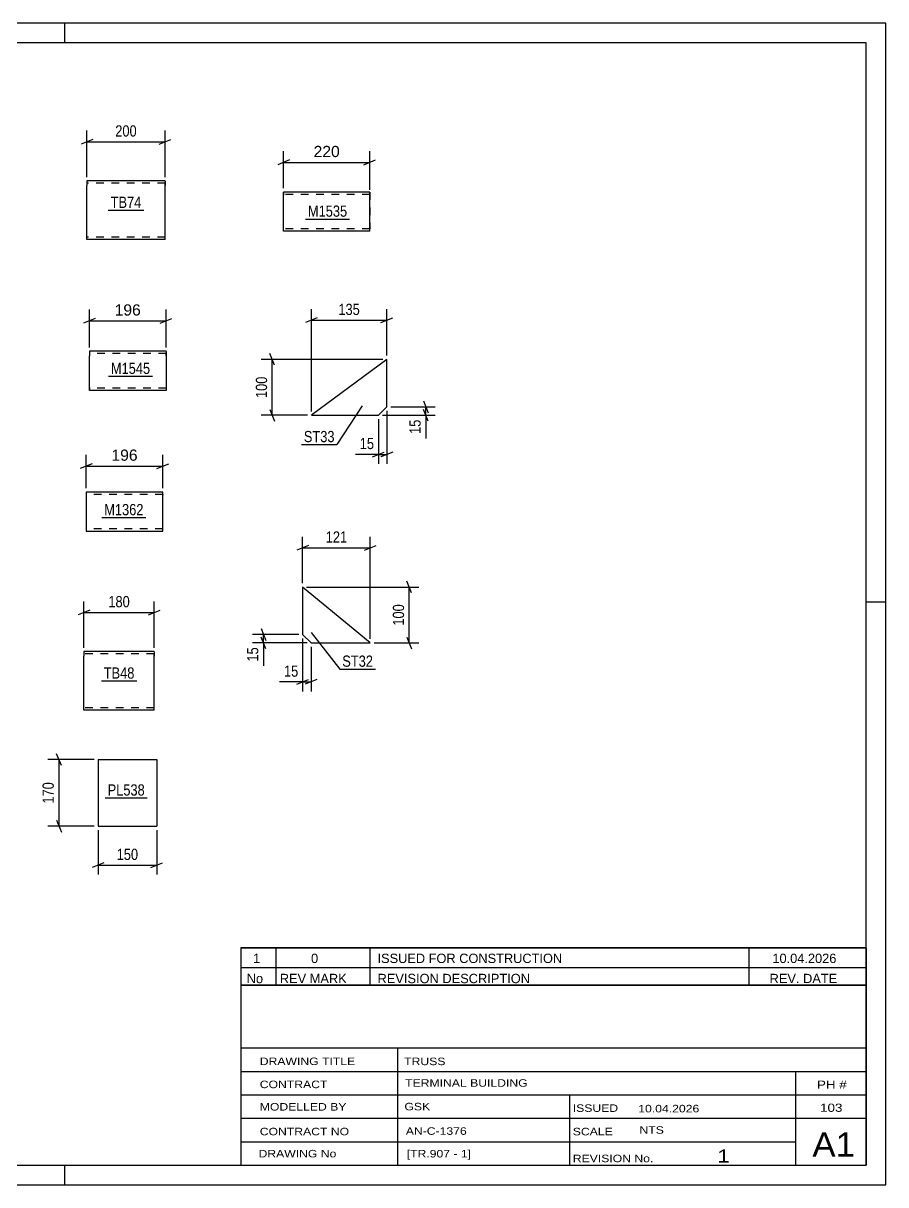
# Model space of a CAD drawing. Header units: millimetres. Extents: x 0 to 3371, y 0 to 1899.
# Drawn here: x 199.4 to 420, y 0 to 297 of the extents above; entities that cross this region are included whole.
import ezdxf

# ---------------------------------------------------------------- set-up
doc = ezdxf.new("R2010")
doc.units = ezdxf.units.MM
doc.linetypes.add('DXK_LINE_DOT2', pattern=[3.9198, 1.9599, -1.9599])
doc.styles.add('Arial', font='ARIAL.TTF', dxfattribs={"height": 0.2})
doc.styles.add('Arial Narrow', font='ARIALN.TTF', dxfattribs={"height": 0.2})

# ---------------------------------------------------------------- blocks, each defined once
blk = doc.blocks.new('Unknown-203761802-1135')
at = {"color": 5, "linetype": 'Continuous'}
for p, q in [((420, 297), (0, 297)), ((210, 292), (210, 297)), ((420, 0), (420, 297)), ((415, 292), (5, 292)), ((415, 5), (415, 292)), ((420, 149), (415, 149)), ((5, 5), (415, 5)), ((210, 0), (210, 5)), ((0, 0), (420, 0))]:
    blk.add_line(p, q, dxfattribs=at)
blk = doc.blocks.new('Part-203761802-6982 - 6977')
at = {"color": 2, "linetype": 'Continuous'}
for p, q in [((214.89, 136.32), (214.89, 135.12)), ((232.89, 136.32), (214.89, 136.32)), ((214.89, 121.42), (214.89, 135.12)), ((232.89, 136.23), (232.89, 136.32)), ((232.89, 136.23), (232.89, 135.12)), ((232.89, 121.32), (232.89, 135.12)), ((214.89, 121.32), (214.89, 121.42)), ((232.89, 121.32), (214.89, 121.32))]:
    blk.add_line(p, q, dxfattribs=at)
at = {"color": 7, "linetype": 'DXK_LINE_DOT2'}
for p, q in [((232.89, 135.72), (214.89, 135.72)), ((232.89, 135.12), (232.89, 135.97)), ((214.89, 121.92), (214.89, 121.97)), ((232.89, 121.92), (214.89, 121.92)), ((232.89, 121.92), (232.89, 121.97))]:
    blk.add_line(p, q, dxfattribs=at)
blk = doc.blocks.new('Part-203761802-7508 - 7504')
at = {"color": 2, "linetype": 'Continuous'}
for p, q in [((216.29, 213.12), (216.29, 211.92)), ((235.9, 213.12), (216.29, 213.12)), ((216.29, 203.86), (216.29, 211.92)), ((235.9, 213.03), (235.9, 213.12)), ((235.9, 213.03), (235.9, 211.92)), ((235.9, 211.92), (235.9, 203.12)), ((216.29, 203.21), (216.29, 203.86)), ((216.29, 203.12), (216.29, 203.21)), ((235.9, 203.12), (216.29, 203.12))]:
    blk.add_line(p, q, dxfattribs=at)
at = {"color": 7, "linetype": 'DXK_LINE_DOT2'}
for p, q in [((235.9, 212.52), (216.29, 212.52)), ((235.9, 211.92), (235.9, 212.77)), ((216.29, 203.86), (216.29, 203.47)), ((216.29, 203.72), (216.29, 203.76)), ((235.9, 203.72), (216.29, 203.72)), ((235.9, 203.72), (235.9, 203.76))]:
    blk.add_line(p, q, dxfattribs=at)
blk = doc.blocks.new('Part-203761802-7004 - 6998')
at = {"color": 2, "linetype": 'Continuous'}
for p, q in [((270.85, 152.84), (270.85, 140.7)), ((288.12, 138.56), (270.85, 152.84)), ((270.85, 140.7), (272.99, 138.56)), ((272.99, 138.56), (288.12, 138.56))]:
    blk.add_line(p, q, dxfattribs=at)
blk = doc.blocks.new('Part-203761802-7060 - 7054')
at = {"color": 2, "linetype": 'Continuous'}
for p, q in [((292.38, 211.05), (273.09, 196.76)), ((292.38, 198.91), (292.38, 211.05)), ((273.09, 196.76), (290.24, 196.76)), ((290.24, 196.76), (292.38, 198.91))]:
    blk.add_line(p, q, dxfattribs=at)
blk = doc.blocks.new('Part-203761802-7118 - 7114')
at = {"color": 2, "linetype": 'Continuous'}
for p, q in [((215.67, 256.68), (215.67, 255.48)), ((235.67, 256.68), (215.67, 256.68)), ((215.67, 241.78), (215.67, 255.48)), ((235.67, 256.59), (235.67, 256.68)), ((235.67, 256.59), (235.67, 255.48)), ((235.67, 241.68), (235.67, 255.48)), ((215.67, 241.68), (215.67, 241.78)), ((235.67, 241.68), (215.67, 241.68))]:
    blk.add_line(p, q, dxfattribs=at)
at = {"color": 7, "linetype": 'DXK_LINE_DOT2'}
for p, q in [((235.67, 256.08), (215.67, 256.08)), ((235.67, 255.48), (235.67, 256.33)), ((215.67, 242.28), (215.67, 242.33)), ((235.67, 242.28), (215.67, 242.28)), ((235.67, 242.28), (235.67, 242.33))]:
    blk.add_line(p, q, dxfattribs=at)
blk = doc.blocks.new('Part-203761802-7280 - 7276')
at = {"color": 2, "linetype": 'Continuous'}
for p, q in [((215.48, 177.11), (215.48, 167.11)), ((235.09, 177.11), (215.48, 177.11)), ((235.09, 167.11), (235.09, 177.11)), ((215.48, 167.11), (235.09, 167.11))]:
    blk.add_line(p, q, dxfattribs=at)
at = {"color": 7, "linetype": 'DXK_LINE_DOT2'}
for p, q in [((235.09, 176.51), (215.48, 176.51)), ((235.09, 176.46), (235.09, 176.51)), ((235.09, 176.51), (235.09, 176.46)), ((235.09, 176.46), (235.09, 176.37)), ((235.09, 176.37), (235.09, 176.46)), ((235.09, 167.71), (215.48, 167.71))]:
    blk.add_line(p, q, dxfattribs=at)
blk = doc.blocks.new('Part-203761802-4460 - 4456')
at = {"color": 2, "linetype": 'Continuous'}
for p, q in [((218.53, 108.7), (218.53, 91.7)), ((218.53, 108.7), (233.53, 108.7)), ((233.53, 108.7), (233.53, 91.7)), ((218.53, 91.7), (233.53, 91.7))]:
    blk.add_line(p, q, dxfattribs=at)
blk = doc.blocks.new('Part-203761802-1498 - 1484')
at = {"color": 2, "linetype": 'Continuous'}
for p, q in [((265.97, 243.79), (265.97, 253.79)), ((265.97, 253.79), (265.97, 253.79)), ((287.99, 253.79), (265.97, 253.79)), ((287.99, 243.79), (287.99, 253.79)), ((265.97, 243.79), (265.97, 243.79)), ((287.99, 243.79), (265.97, 243.79))]:
    blk.add_line(p, q, dxfattribs=at)
at = {"color": 7, "linetype": 'DXK_LINE_DOT2'}
for p, q in [((265.97, 253.79), (265.97, 253.7)), ((265.97, 253.7), (265.97, 253.05)), ((265.97, 243.79), (265.97, 253.19)), ((265.97, 253.19), (265.97, 253.19)), ((287.99, 253.19), (265.97, 253.19)), ((287.99, 253.79), (287.99, 253.79)), ((287.99, 253.79), (287.99, 244.39)), ((265.97, 244.39), (265.97, 244.43)), ((265.97, 244.39), (265.97, 244.39)), ((287.99, 244.39), (265.97, 244.39)), ((287.99, 243.88), (287.99, 244.53)), ((287.99, 243.79), (287.99, 243.88)), ((287.99, 243.79), (287.99, 243.79))]:
    blk.add_line(p, q, dxfattribs=at)
blk = doc.blocks.new('StraightDimension-203761802-6984 - 6977')
at = {"color": 7, "linetype": 'Continuous'}
for p, q in [((214.89, 137.32), (214.89, 149.17)), ((232.89, 137.32), (232.89, 149.17)), ((216.39, 146.92), (213.39, 145.72)), ((214.89, 146.32), (232.89, 146.32)), ((231.39, 145.72), (234.39, 146.92))]:
    blk.add_line(p, q, dxfattribs=at)
at = {"color": 0}
blk.add_wipeout([(227.24, 147.07), (227.24, 151.27), (220.55, 151.27), (220.55, 147.07)], dxfattribs=at)
at = {"color": 3, "style": 'Arial Narrow'}
blk.add_text('180', height=2.863, dxfattribs=at).set_placement((221.15, 147.67))
blk = doc.blocks.new('StraightDimension-203761802-7510 - 7504')
at = {"color": 7, "linetype": 'Continuous'}
for p, q in [((216.29, 214.12), (216.29, 223.76)), ((235.9, 214.12), (235.9, 223.76)), ((217.79, 221.51), (214.79, 220.31)), ((216.29, 220.91), (235.9, 220.91)), ((234.4, 220.31), (237.4, 221.51))]:
    blk.add_line(p, q, dxfattribs=at)
at = {"color": 0}
blk.add_wipeout([(230.03, 221.66), (230.03, 225.86), (222.16, 225.86), (222.16, 221.66)], dxfattribs=at)
at = {"color": 3, "style": 'Arial'}
blk.add_text('196', height=2.865, dxfattribs=at).set_placement((222.76, 222.26))
blk = doc.blocks.new('StraightDimension-203761802-7040 - 6998')
at = {"color": 7, "linetype": 'Continuous'}
for p, q in [((270.85, 139.7), (270.85, 126.16)), ((272.99, 137.56), (272.99, 126.16)), ((269.35, 127.96), (272.35, 129.16)), ((270.85, 128.56), (272.99, 128.56)), ((274.49, 129.16), (271.49, 127.96))]:
    blk.add_line(p, q, dxfattribs=at)
at = {"color": 0}
blk.add_wipeout([(270.33, 129.31), (270.33, 133.51), (265.47, 133.51), (265.47, 129.31)], dxfattribs=at)
at = {"color": 7, "linetype": 'Continuous'}
blk.add_line((270.85, 128.56), (264.95, 128.56), dxfattribs=at)
blk.add_line((270.85, 128.56), (264.95, 128.56), dxfattribs=at)
at = {"color": 3, "style": 'Arial Narrow'}
blk.add_text('15', height=2.863, dxfattribs=at).set_placement((266.07, 129.91))
blk = doc.blocks.new('StraightDimension-203761802-7030 - 6998')
at = {"color": 7, "linetype": 'Continuous'}
for p, q in [((272.35, 163.44), (269.35, 162.24)), ((270.85, 153.84), (270.85, 165.69)), ((286.63, 162.24), (289.63, 163.44)), ((288.13, 139.56), (288.13, 165.69)), ((270.85, 162.84), (288.13, 162.84))]:
    blk.add_line(p, q, dxfattribs=at)
at = {"color": 0}
blk.add_wipeout([(282.83, 163.59), (282.83, 167.79), (276.15, 167.79), (276.15, 163.59)], dxfattribs=at)
at = {"color": 3, "style": 'Arial Narrow'}
blk.add_text('121', height=2.863, dxfattribs=at).set_placement((276.75, 164.19))
blk = doc.blocks.new('StraightDimension-203761802-7006 - 6998')
at = {"color": 7, "linetype": 'Continuous'}
for p, q in [((271.85, 152.84), (300.53, 152.84)), ((298.73, 151.34), (297.53, 154.34)), ((298.13, 138.56), (298.13, 152.84)), ((297.53, 140.06), (298.73, 137.06)), ((289.13, 138.56), (300.53, 138.56))]:
    blk.add_line(p, q, dxfattribs=at)
at = {"color": 0}
blk.add_wipeout([(297.38, 149.04), (293.18, 149.04), (293.18, 142.36), (297.38, 142.36)], dxfattribs=at)
at = {"color": 3, "style": 'Arial Narrow'}
blk.add_text('100', height=2.863, rotation=90.0002, dxfattribs=at).set_placement((296.78, 142.96))
blk = doc.blocks.new('StraightDimension-203761802-7018 - 6998')
at = {"color": 7, "linetype": 'Continuous'}
for p, q in [((269.85, 140.7), (258, 140.7)), ((260.25, 142.2), (261.45, 139.2)), ((261.45, 137.06), (260.25, 140.06)), ((260.85, 138.56), (260.85, 140.7)), ((271.99, 138.56), (258, 138.56))]:
    blk.add_line(p, q, dxfattribs=at)
at = {"color": 0}
blk.add_wipeout([(260.1, 138.03), (255.9, 138.03), (255.9, 133.18), (260.1, 133.18)], dxfattribs=at)
at = {"color": 7, "linetype": 'Continuous'}
blk.add_line((260.85, 138.56), (260.85, 132.65), dxfattribs=at)
blk.add_line((260.85, 138.56), (260.85, 132.65), dxfattribs=at)
at = {"color": 3, "style": 'Arial Narrow'}
blk.add_text('15', height=2.863, rotation=90.0002, dxfattribs=at).set_placement((259.5, 133.78))
blk = doc.blocks.new('StraightDimension-203761802-7088 - 7054')
at = {"color": 7, "linetype": 'Continuous'}
for p, q in [((291.38, 211.05), (260.24, 211.05)), ((263.69, 209.55), (262.49, 212.55)), ((263.09, 196.76), (263.09, 211.05)), ((272.09, 196.76), (260.24, 196.76)), ((262.49, 198.26), (263.69, 195.26))]:
    blk.add_line(p, q, dxfattribs=at)
at = {"color": 0}
blk.add_wipeout([(262.34, 207.25), (258.14, 207.25), (258.14, 200.56), (262.34, 200.56)], dxfattribs=at)
at = {"color": 3, "style": 'Arial Narrow'}
blk.add_text('100', height=2.863, rotation=90.0002, dxfattribs=at).set_placement((261.74, 201.16))
blk = doc.blocks.new('StraightDimension-203761802-7100 - 7054')
at = {"color": 7, "linetype": 'Continuous'}
for p, q in [((301.78, 200.41), (302.98, 197.41)), ((291.24, 196.76), (304.78, 196.76)), ((293.38, 198.91), (304.78, 198.91)), ((302.98, 195.26), (301.78, 198.26)), ((302.38, 196.76), (302.38, 198.91))]:
    blk.add_line(p, q, dxfattribs=at)
at = {"color": 0}
blk.add_wipeout([(301.63, 196.24), (297.43, 196.24), (297.43, 191.38), (301.63, 191.38)], dxfattribs=at)
at = {"color": 7, "linetype": 'Continuous'}
blk.add_line((302.38, 196.76), (302.38, 190.86), dxfattribs=at)
blk.add_line((302.38, 196.76), (302.38, 190.86), dxfattribs=at)
at = {"color": 3, "style": 'Arial Narrow'}
blk.add_text('15', height=2.863, rotation=90.0002, dxfattribs=at).set_placement((301.03, 191.98))
blk = doc.blocks.new('StraightDimension-203761802-7062 - 7054')
at = {"color": 7, "linetype": 'Continuous'}
for p, q in [((273.09, 197.76), (273.09, 223.9)), ((292.38, 212.05), (292.38, 223.9)), ((274.59, 221.65), (271.59, 220.45)), ((273.09, 221.05), (292.38, 221.05)), ((290.88, 220.45), (293.88, 221.65))]:
    blk.add_line(p, q, dxfattribs=at)
at = {"color": 0}
blk.add_wipeout([(286.08, 221.8), (286.08, 226), (279.39, 226), (279.39, 221.8)], dxfattribs=at)
at = {"color": 3, "style": 'Arial Narrow'}
blk.add_text('135', height=2.863, dxfattribs=at).set_placement((279.99, 222.4))
blk = doc.blocks.new('StraightDimension-203761802-7074 - 7054')
at = {"color": 7, "linetype": 'Continuous'}
for p, q in [((292.38, 197.91), (292.38, 184.36)), ((290.24, 195.76), (290.24, 184.36)), ((288.74, 186.16), (291.74, 187.36)), ((293.88, 187.36), (290.88, 186.16)), ((290.24, 186.76), (292.38, 186.76))]:
    blk.add_line(p, q, dxfattribs=at)
at = {"color": 0}
blk.add_wipeout([(289.71, 187.51), (289.71, 191.71), (284.85, 191.71), (284.85, 187.51)], dxfattribs=at)
at = {"color": 7, "linetype": 'Continuous'}
blk.add_line((290.24, 186.76), (284.33, 186.76), dxfattribs=at)
blk.add_line((290.24, 186.76), (284.33, 186.76), dxfattribs=at)
at = {"color": 3, "style": 'Arial Narrow'}
blk.add_text('15', height=2.863, dxfattribs=at).set_placement((285.45, 188.11))
blk = doc.blocks.new('StraightDimension-203761802-7121 - 7114')
at = {"color": 7, "linetype": 'Continuous'}
for p, q in [((215.67, 257.68), (215.67, 269.53)), ((235.67, 257.68), (235.67, 269.53)), ((217.17, 267.28), (214.17, 266.08)), ((215.67, 266.68), (235.67, 266.68)), ((234.17, 266.08), (237.17, 267.28))]:
    blk.add_line(p, q, dxfattribs=at)
at = {"color": 0}
blk.add_wipeout([(229.01, 267.43), (229.01, 271.63), (222.32, 271.63), (222.32, 267.43)], dxfattribs=at)
at = {"color": 3, "style": 'Arial Narrow'}
blk.add_text('200', height=2.863, dxfattribs=at).set_placement((222.92, 268.03))
blk = doc.blocks.new('StraightDimension-203761802-7282 - 7276')
at = {"color": 7, "linetype": 'Continuous'}
for p, q in [((216.98, 184.38), (213.98, 183.18)), ((215.48, 178.11), (215.48, 186.63)), ((233.59, 183.18), (236.59, 184.38)), ((235.09, 178.11), (235.09, 186.63)), ((215.48, 183.78), (235.09, 183.78))]:
    blk.add_line(p, q, dxfattribs=at)
at = {"color": 0}
blk.add_wipeout([(229.22, 184.53), (229.22, 188.73), (221.35, 188.73), (221.35, 184.53)], dxfattribs=at)
at = {"color": 3, "style": 'Arial'}
blk.add_text('196', height=2.865, dxfattribs=at).set_placement((221.95, 185.13))
blk = doc.blocks.new('StraightDimension-203761802-4462 - 4456')
at = {"color": 7, "linetype": 'Continuous'}
for p, q in [((209.13, 107.2), (207.93, 110.2)), ((217.53, 108.7), (205.68, 108.7)), ((208.53, 91.7), (208.53, 108.7)), ((207.93, 93.2), (209.13, 90.2)), ((217.53, 91.7), (205.68, 91.7))]:
    blk.add_line(p, q, dxfattribs=at)
at = {"color": 0}
blk.add_wipeout([(207.78, 103.54), (203.58, 103.54), (203.58, 96.86), (207.78, 96.86)], dxfattribs=at)
at = {"color": 3, "style": 'Arial Narrow'}
blk.add_text('170', height=2.863, rotation=90.0002, dxfattribs=at).set_placement((207.18, 97.46))
blk = doc.blocks.new('StraightDimension-203761802-4473 - 4456')
at = {"color": 7, "linetype": 'Continuous'}
for p, q in [((218.53, 90.7), (218.53, 79.3)), ((233.53, 90.7), (233.53, 79.3)), ((220.03, 82.3), (217.03, 81.1)), ((218.53, 81.7), (233.53, 81.7)), ((232.03, 81.1), (235.03, 82.3))]:
    blk.add_line(p, q, dxfattribs=at)
at = {"color": 0}
blk.add_wipeout([(229.37, 82.45), (229.37, 86.65), (222.68, 86.65), (222.68, 82.45)], dxfattribs=at)
at = {"color": 3, "style": 'Arial Narrow'}
blk.add_text('150', height=2.863, dxfattribs=at).set_placement((223.28, 83.05))
blk = doc.blocks.new('StraightDimension-203761802-1500 - 1484')
at = {"color": 7, "linetype": 'Continuous'}
for p, q in [((267.47, 262.03), (264.47, 260.83)), ((265.97, 254.79), (265.97, 264.28)), ((265.97, 261.43), (287.99, 261.43)), ((286.49, 260.83), (289.49, 262.03)), ((287.99, 254.44), (287.99, 264.28))]:
    blk.add_line(p, q, dxfattribs=at)
at = {"color": 0}
blk.add_wipeout([(280.92, 262.18), (280.92, 266.38), (273.05, 266.38), (273.05, 262.18)], dxfattribs=at)
at = {"color": 3, "style": 'Arial'}
blk.add_text('220', height=2.865, dxfattribs=at).set_placement((273.65, 262.78))
blk = doc.blocks.new('Mark-203761802-6980 - 6977')
at = {"color": 0}
blk.add_wipeout([(227.82, 129.42), (227.82, 132.42), (219.97, 132.42), (219.97, 129.42)], dxfattribs=at)
blk.add_wipeout([(227.82, 129.42), (227.82, 132.42), (219.97, 132.42), (219.97, 129.42)], dxfattribs=at)
at = {"color": 30, "linetype": 'Continuous'}
blk.add_line((219.37, 128.82), (228.42, 128.82), dxfattribs=at)
at = {"color": 3, "style": 'Arial Narrow'}
blk.add_text('TB48', height=2.863, dxfattribs=at).set_placement((219.97, 129.42))
blk = doc.blocks.new('Mark-203761802-7506 - 7504')
at = {"color": 0}
blk.add_wipeout([(231.85, 207.33), (231.85, 210.33), (221.8, 210.33), (221.8, 207.33)], dxfattribs=at)
blk.add_wipeout([(231.85, 207.33), (231.85, 210.33), (221.8, 210.33), (221.8, 207.33)], dxfattribs=at)
at = {"color": 30, "linetype": 'Continuous'}
blk.add_line((221.2, 206.73), (232.45, 206.73), dxfattribs=at)
at = {"color": 3, "style": 'Arial Narrow'}
blk.add_text('M1545', height=2.863, dxfattribs=at).set_placement((221.8, 207.33))
blk = doc.blocks.new('Unknown-203761802-11528')
at = {"color": 7, "linetype": 'Continuous'}
for p, q in [((255, 60.55), (415, 60.55)), ((415, 60.55), (255, 60.55)), ((255, 60.55), (255, 55.55)), ((264, 60.55), (264, 55.55)), ((288, 60.55), (288, 55.55)), ((385, 60.55), (385, 55.55)), ((415, 60.55), (415, 55.55)), ((255, 55.55), (415, 55.55)), ((255, 55.55), (255, 51.05)), ((255, 55.55), (415, 55.55)), ((264, 55.55), (264, 51.05)), ((288, 55.55), (288, 51.05)), ((385, 55.55), (385, 51.05)), ((415, 55.55), (415, 51.05)), ((415, 51.05), (255, 51.05))]:
    blk.add_line(p, q, dxfattribs=at)
at = {"color": 7, "linetype": 'Continuous', "style": 'Arial Narrow'}
for s, height, width, p in [('1', 2.39, 1.196471, (258.16, 56.7)), ('0', 2.39, 1.196471, (273, 56.7)), ('ISSUED FOR CONSTRUCTION', 2.3861, 1.196471, (290, 56.7)), ('10.04.2026', 2.386, 1.196471, (391, 56.7)), ('No', 2.386, 1.2, (256.54, 51.55)), ('REV MARK', 2.386, 1.2, (265, 51.55)), ('REVISION DESCRIPTION', 2.3861, 1.2, (290, 51.55)), ('REV. DATE', 2.386, 1.2, (390.28, 51.55))]:
    blk.add_text(s, height=height, dxfattribs=dict(at, width=width)).set_placement(p)
blk = doc.blocks.new('Unknown-203761802-11527')
at = {"color": 7, "linetype": 'Continuous'}
for p, q in [((255, 51.05), (255, 5)), ((255, 51.05), (415, 51.05)), ((415, 51), (415, 5)), ((255, 35), (415, 35)), ((295.14, 35), (295.14, 5)), ((255, 29), (415, 29)), ((397, 5.05), (397, 29.05)), ((255, 23), (415, 23)), ((339.14, 23), (339.14, 5)), ((255, 17), (415, 17)), ((255, 11), (397, 11)), ((255, 5), (415, 5))]:
    blk.add_line(p, q, dxfattribs=at)
at = {"color": 7, "style": 'Arial Narrow'}
for s, height, width, p in [('DRAWING TITLE', 1.9089, 1.425378, (259.88, 30.61)), ('TRUSS ', 1.909, 1.425378, (296.81, 30.59)), ('TERMINAL BUILDING', 1.9089, 1.425378, (297.06, 25.07)), ('CONTRACT', 1.909, 1.425378, (259.88, 24.71)), ('MODELLED BY', 1.9089, 1.425378, (259.88, 18.98)), ('GSK', 1.909, 1.425378, (296.88, 19.04)), ('ISSUED', 1.909, 1.425378, (339.94, 18.64)), ('10.04.2026', 1.909, 1.425378, (356.69, 18.52)), ('CONTRACT NO', 1.9089, 1.425378, (259.88, 12.66)), ('AN-C-1376', 1.909, 1.425378, (297.23, 12.78)), ('SCALE', 1.909, 1.425378, (339.94, 12.65)), ('A1', 6.204, 1.25, (401.24, 7.2)), ('DRAWING No', 1.909, 1.425378, (259.56, 7)), ('[TR.907 - 1]', 1.9089, 1.425378, (297.46, 6.99)), ('1', 3.34, 1.5, (376.91, 5.68)), ('REVISION No.', 1.9089, 1.425378, (339.94, 5.77))]:
    blk.add_text(s, height=height, dxfattribs=dict(at, width=width)).set_placement(p)
at = {"color": 7, "linetype": 'Continuous', "style": 'Arial Narrow'}
for s, height, width, p in [('PH #', 2.1, 1.42538, (402.4, 24.55)), ('103', 2.1, 1.42538, (403.19, 18.65)), ('NTS', 1.909, 1.425378, (357, 13.05))]:
    blk.add_text(s, height=height, dxfattribs=dict(at, width=width)).set_placement(p)
blk = doc.blocks.new('Mark-203761802-7000 - 6998')
at = {"color": 0}
blk.add_wipeout([(288.84, 132.46), (288.84, 135.46), (280.99, 135.46), (280.99, 132.46)], dxfattribs=at)
blk.add_wipeout([(288.84, 132.46), (288.84, 135.46), (280.99, 135.46), (280.99, 132.46)], dxfattribs=at)
at = {"color": 30, "linetype": 'Continuous'}
for p, q in [((273.02, 141.19), (280.39, 131.86)), ((280.39, 131.86), (289.44, 131.86))]:
    blk.add_line(p, q, dxfattribs=at)
at = {"color": 3, "style": 'Arial Narrow'}
blk.add_text('ST32', height=2.863, dxfattribs=at).set_placement((280.99, 132.46))
blk = doc.blocks.new('Mark-203761802-7056 - 7054')
at = {"color": 0}
blk.add_wipeout([(279.02, 189.88), (279.02, 192.88), (271.16, 192.88), (271.16, 189.88)], dxfattribs=at)
blk.add_wipeout([(279.02, 189.88), (279.02, 192.88), (271.16, 192.88), (271.16, 189.88)], dxfattribs=at)
at = {"color": 30, "linetype": 'Continuous'}
for p in [(286.11, 199.14), (270.56, 189.28)]:
    blk.add_line(p, (279.62, 189.28), dxfattribs=at)
at = {"color": 3, "style": 'Arial Narrow'}
blk.add_text('ST33', height=2.863, dxfattribs=at).set_placement((271.16, 189.88))
blk = doc.blocks.new('Mark-203761802-7116 - 7114')
at = {"color": 0}
blk.add_wipeout([(229.59, 249.78), (229.59, 252.78), (221.74, 252.78), (221.74, 249.78)], dxfattribs=at)
blk.add_wipeout([(229.59, 249.78), (229.59, 252.78), (221.74, 252.78), (221.74, 249.78)], dxfattribs=at)
at = {"color": 30, "linetype": 'Continuous'}
blk.add_line((221.14, 249.18), (230.19, 249.18), dxfattribs=at)
at = {"color": 3, "style": 'Arial Narrow'}
blk.add_text('TB74', height=2.863, dxfattribs=at).set_placement((221.74, 249.78))
blk = doc.blocks.new('Mark-203761802-7278 - 7276')
at = {"color": 0}
blk.add_wipeout([(230.15, 171.2), (230.15, 174.2), (220.1, 174.2), (220.1, 171.2)], dxfattribs=at)
blk.add_wipeout([(230.15, 171.2), (230.15, 174.2), (220.1, 174.2), (220.1, 171.2)], dxfattribs=at)
at = {"color": 30, "linetype": 'Continuous'}
blk.add_line((219.5, 170.6), (230.75, 170.6), dxfattribs=at)
at = {"color": 3, "style": 'Arial Narrow'}
blk.add_text('M1362', height=2.863, dxfattribs=at).set_placement((220.1, 171.2))
blk = doc.blocks.new('Mark-203761802-4458 - 4456')
at = {"color": 0}
blk.add_wipeout([(230.47, 99.52), (230.47, 102.52), (220.97, 102.52), (220.97, 99.52)], dxfattribs=at)
blk.add_wipeout([(230.47, 99.52), (230.47, 102.52), (220.97, 102.52), (220.97, 99.52)], dxfattribs=at)
at = {"color": 30, "linetype": 'Continuous'}
blk.add_line((220.37, 98.92), (231.07, 98.92), dxfattribs=at)
at = {"color": 3, "style": 'Arial Narrow'}
blk.add_text('PL538', height=2.863, dxfattribs=at).set_placement((220.97, 99.52))
blk = doc.blocks.new('Mark-203761802-1496 - 1484')
at = {"color": 0}
blk.add_wipeout([(282.25, 247.53), (282.25, 250.53), (272.2, 250.53), (272.2, 247.53)], dxfattribs=at)
blk.add_wipeout([(282.25, 247.53), (282.25, 250.53), (272.2, 250.53), (272.2, 247.53)], dxfattribs=at)
at = {"color": 30, "linetype": 'Continuous'}
blk.add_line((271.6, 246.93), (282.85, 246.93), dxfattribs=at)
at = {"color": 3, "style": 'Arial Narrow'}
blk.add_text('M1535', height=2.863, dxfattribs=at).set_placement((272.2, 247.53))

msp = doc.modelspace()

# ---------------------------------------------------------------- block references
for name in ['Unknown-203761802-1135', 'Part-203761802-7118 - 7114', 'Part-203761802-1498 - 1484', 'Part-203761802-7508 - 7504', 'Part-203761802-7060 - 7054', 'Part-203761802-7280 - 7276', 'Part-203761802-7004 - 6998', 'Part-203761802-6982 - 6977', 'Part-203761802-4460 - 4456', 'Unknown-203761802-11528', 'Unknown-203761802-11527']:
    msp.add_blockref(name, (0, 0))

# ---------------------------------------------------------------- next in the draw order: block references
for name in ['StraightDimension-203761802-7121 - 7114', 'StraightDimension-203761802-1500 - 1484', 'Mark-203761802-7116 - 7114', 'Mark-203761802-1496 - 1484', 'StraightDimension-203761802-7510 - 7504', 'StraightDimension-203761802-7088 - 7054', 'Mark-203761802-7506 - 7504', 'StraightDimension-203761802-7282 - 7276', 'Mark-203761802-7278 - 7276', 'StraightDimension-203761802-6984 - 6977', 'StraightDimension-203761802-7040 - 6998', 'Mark-203761802-6980 - 6977', 'StraightDimension-203761802-4462 - 4456', 'Mark-203761802-4458 - 4456']:
    msp.add_blockref(name, (0, 0))

# ---------------------------------------------------------------- next in the draw order: block references
for name in ['StraightDimension-203761802-7100 - 7054', 'StraightDimension-203761802-7030 - 6998', 'StraightDimension-203761802-4473 - 4456']:
    msp.add_blockref(name, (0, 0))

# ---------------------------------------------------------------- next in the draw order: block references
for name in ['StraightDimension-203761802-7062 - 7054', 'StraightDimension-203761802-7006 - 6998']:
    msp.add_blockref(name, (0, 0))

# ---------------------------------------------------------------- next in the draw order: block references
for name in ['StraightDimension-203761802-7074 - 7054', 'StraightDimension-203761802-7018 - 6998']:
    msp.add_blockref(name, (0, 0))

# ---------------------------------------------------------------- next in the draw order: block references
for name in ['Mark-203761802-7056 - 7054', 'Mark-203761802-7000 - 6998']:
    msp.add_blockref(name, (0, 0))

doc.saveas('drawing.dxf')
